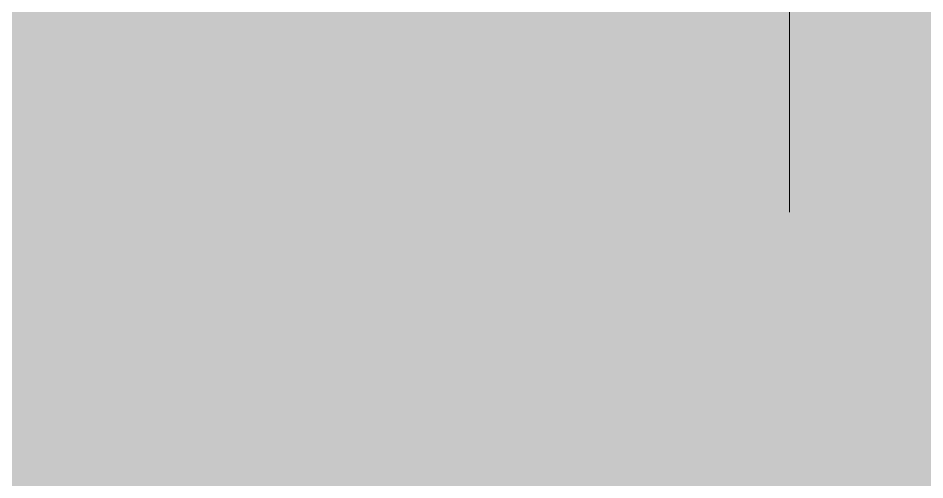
# Model space of a CAD drawing. Header units: inches. Extents: x -4061 to -1937, y 9836 to 11171.
# Drawn here: x -3154.3379 to -3154.32125, y 10361.17478 to 10361.18325 of the extents above; entities that cross this region are included whole.
import ezdxf

# ---------------------------------------------------------------- set-up
doc = ezdxf.new("R2010")
doc.units = ezdxf.units.IN
doc.header["$MEASUREMENT"] = 0
doc.linetypes.add('Grid Line 1_2_', pattern=[0.875, 0.5, -0.125, 0.125, -0.125])
for name, color, linetype, lineweight in [('0-1', 7, 'Continuous', 5), ('I-WALL-1', 2, 'Continuous', 5), ('S-GRID-1', 1, 'Grid Line 1_2_', 9)]:
    doc.layers.add(name, color=color, linetype=linetype, lineweight=lineweight)

# ---------------------------------------------------------------- blocks, each defined once
blk = doc.blocks.new('CTR - 1st Phase - Shell_rvt-1-ENLARGED RCP - 1ST FLOOR PLAN - WEST')
at = {"layer": 'S-GRID-1'}
blk.add_line((-3154.323737, 9836.179692), (-3154.323737, 11138.351193), dxfattribs=at)

msp = doc.modelspace()

# ---------------------------------------------------------------- hatches: boundary and pattern name
at = {"layer": 'I-WALL-1'}
msp.add_hatch(color=256, dxfattribs=at).paths.add_polyline_path([(-3179.123737, 10355.189396), (-3143.123737, 10355.189396), (-3143.123737, 10357.126896), (-3143.748737, 10357.126896), (-3143.748737, 10359.001896), (-3143.123737, 10359.001896), (-3143.123737, 10360.939396), (-3141.123737, 10360.939396), (-3141.123737, 10361.189396), (-3181.123737, 10361.189396), (-3181.123737, 10360.939396), (-3179.123737, 10360.939396), (-3179.123737, 10359.001896), (-3178.498737, 10359.001896), (-3178.498737, 10357.126896), (-3179.123737, 10357.126896), (-3179.123737, 10355.814396)], flags=0)

# ---------------------------------------------------------------- block references
at = {"layer": '0-1'}
msp.add_blockref('CTR - 1st Phase - Shell_rvt-1-ENLARGED RCP - 1ST FLOOR PLAN - WEST', (0, 0), dxfattribs=at)

doc.saveas('drawing.dxf')
